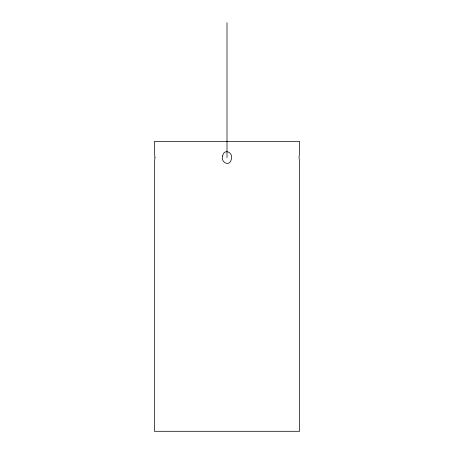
<?xml version="1.0" encoding="UTF-8"?>
<svg xmlns="http://www.w3.org/2000/svg" width="454" height="454" viewBox="0 0 454 454"><rect width="100%" height="100%" fill="white"/><g stroke="black" fill="none" stroke-linecap="round" stroke-linejoin="round"><path stroke-width="0.68" d="M227 22.7L227 157.561M154.956 157.561L154.36 163.599L154.36 431.3L299.64 431.3L299.64 163.599L299.044 157.561L299.64 151.523L299.64 141.455L154.36 141.455L154.36 151.523L154.956 157.561M222.613 155.994C220.525 162.6 229.917 167.197 231.387 159.121C233.475 152.516 224.083 147.925 222.613 155.994"/></g></svg>
